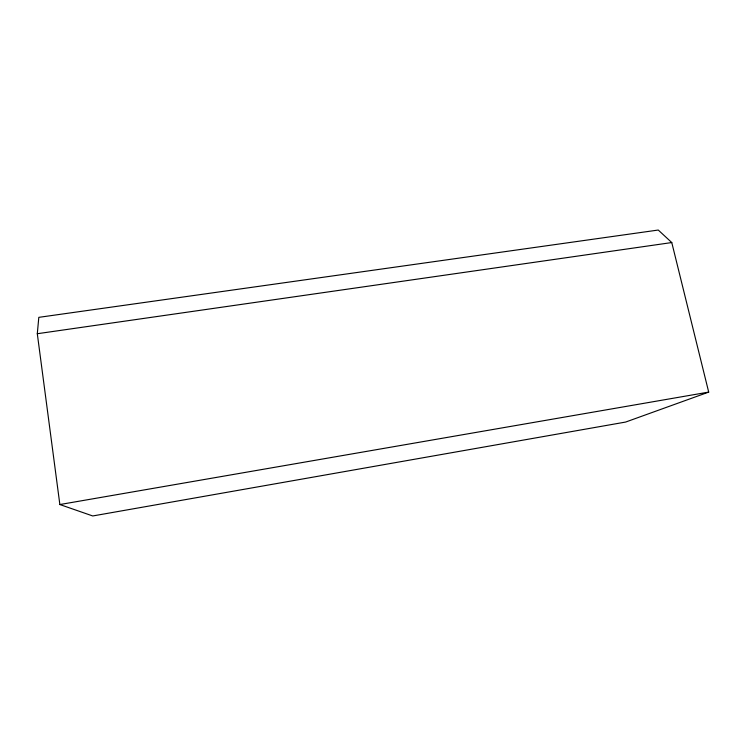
<?xml version="1.0" encoding="UTF-8"?>
<svg xmlns="http://www.w3.org/2000/svg" width="746" height="746" viewBox="0 0 746 746"><rect width="100%" height="100%" fill="white"/><g stroke="black" fill="none" stroke-linecap="round" stroke-linejoin="round"><path stroke-width="1.12" d="M37.3 333.723L38.811 317.348L658.261 230.038L671.773 242.553L708.7 392.098L625.624 422.059L92.737 515.962L59.857 504.538L37.3 333.723L671.773 242.553M59.857 504.538L708.7 392.098"/></g></svg>
